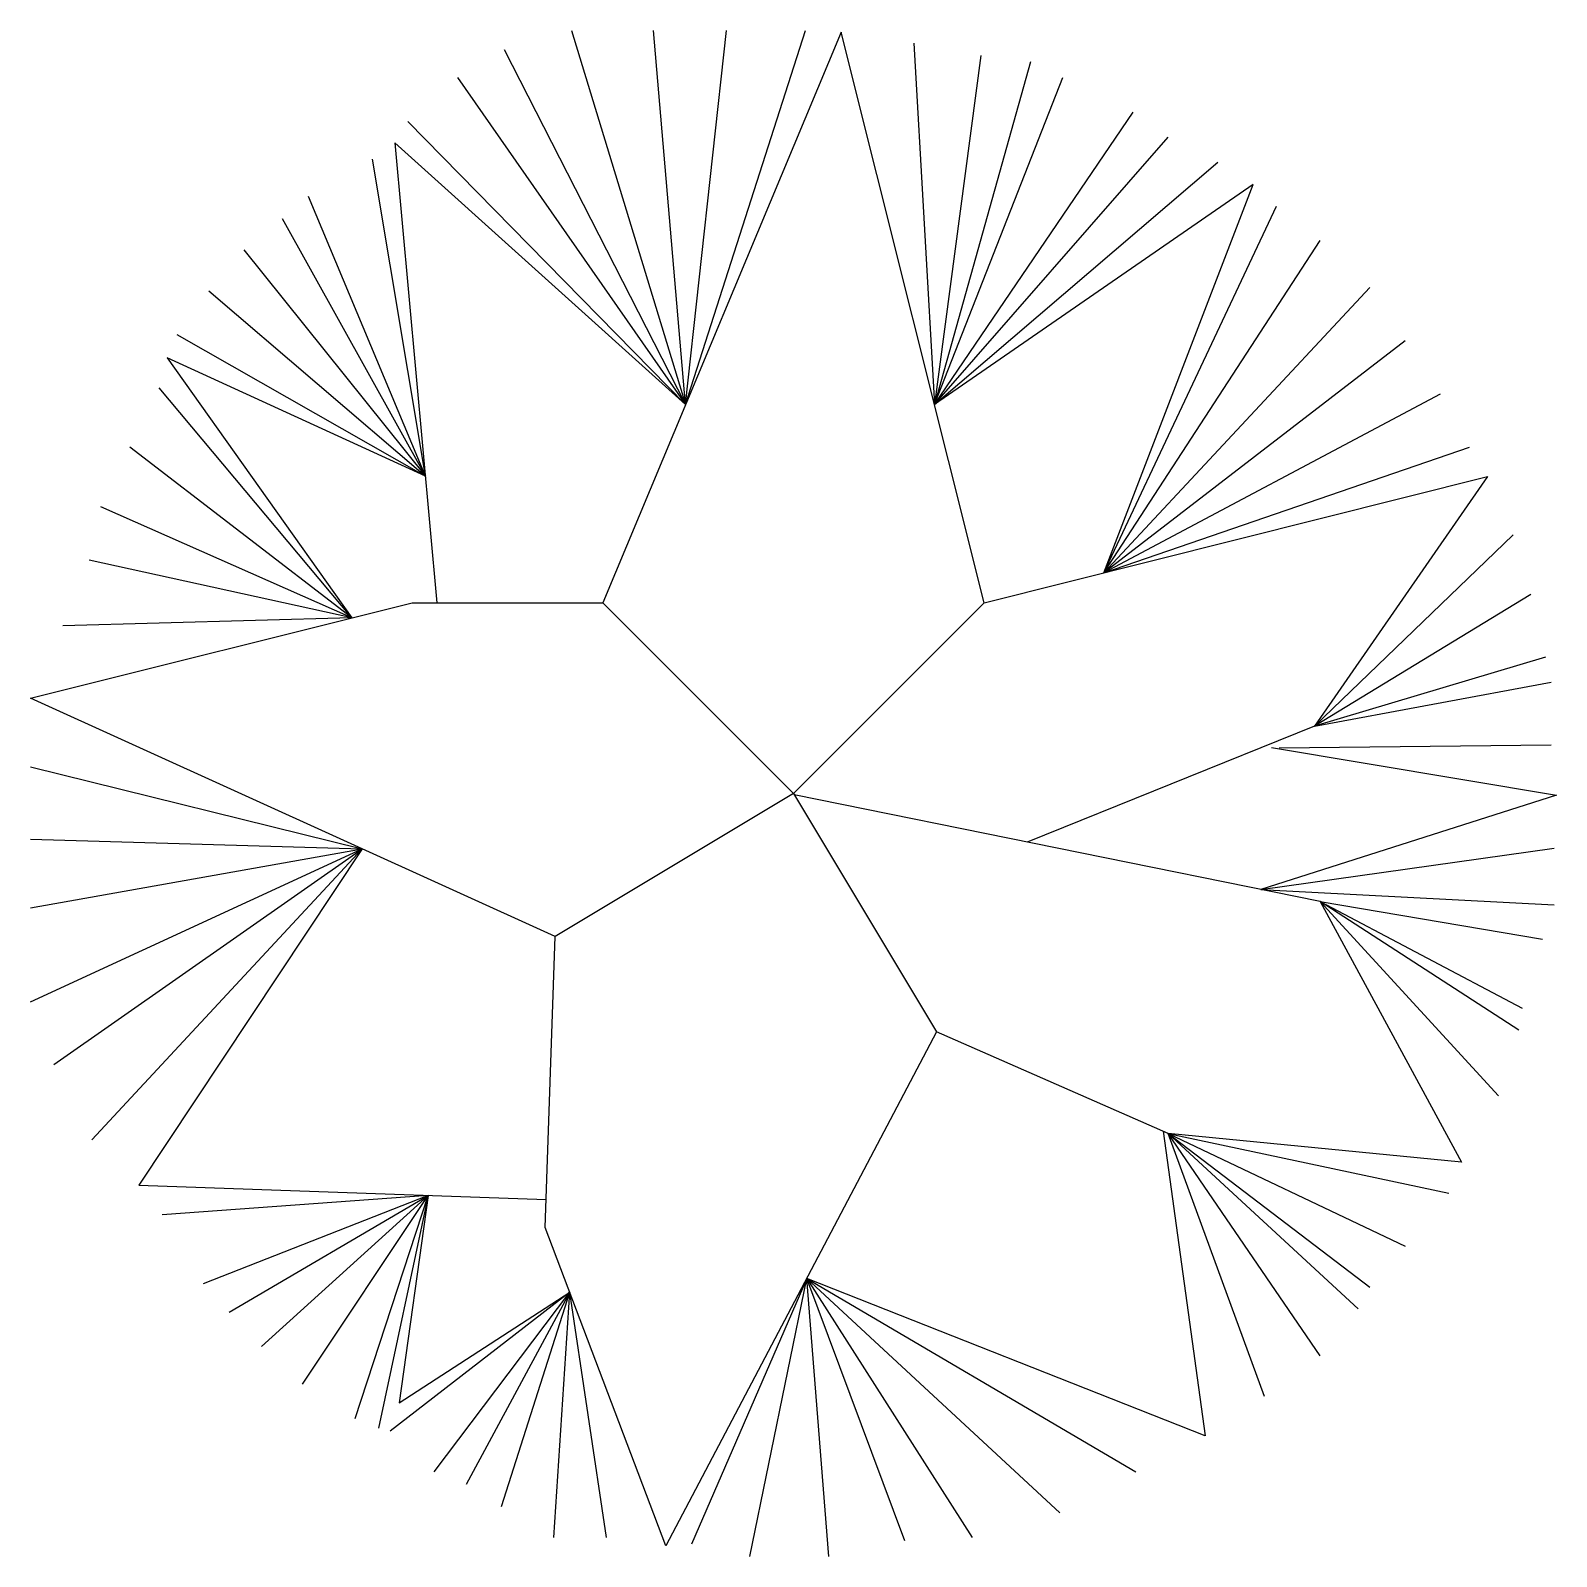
# Model space of a CAD drawing. Extents: x -6 to 6, y -6 to 6.
import ezdxf

# ---------------------------------------------------------------- set-up
doc = ezdxf.new("R2010")
doc.units = 0
doc.layers.get('0').update_dxf_attribs({"color": 96, "linetype": 'CONTINUOUS'})

msp = doc.modelspace()

# ---------------------------------------------------------------- linework, layer by layer
at = {"color": 0}
for p, q in [((-1.746, 6), (-0.849, 3.058)), ((0.374, 5.988), (-1.5, 1.5)), ((-0.849, 3.058), (-1.102, 6)), ((-0.849, 3.058), (0.094, 6)), ((-0.849, 3.058), (-0.527, 6)), ((1.5, 1.5), (0.374, 5.988)), ((0.945, 5.901), (1.109, 3.058)), ((-2.275, 5.852), (-0.849, 3.058)), ((1.474, 5.803), (1.109, 3.058)), ((1.865, 5.753), (1.109, 3.058)), ((-2.643, 5.63), (-0.849, 3.058)), ((1.109, 3.058), (2.118, 5.63)), ((-3.034, 5.285), (-0.849, 3.058)), ((1.109, 3.058), (2.67, 5.359)), ((1.109, 3.058), (2.946, 5.162)), ((-0.849, 3.058), (-3.135, 5.116)), ((-3.135, 5.116), (-2.804, 1.5)), ((-2.895, 2.496), (-3.31, 4.989)), ((1.109, 3.058), (3.337, 4.965)), ((-2.895, 2.496), (-3.815, 4.694)), ((3.615, 4.789), (1.109, 3.058)), ((2.44, 1.736), (3.615, 4.789)), ((2.44, 1.736), (3.797, 4.62)), ((-4.022, 4.521), (-2.895, 2.496)), ((2.44, 1.736), (4.142, 4.349)), ((-4.322, 4.275), (-2.895, 2.496)), ((4.533, 3.979), (2.44, 1.736)), ((-4.598, 3.954), (-2.895, 2.496)), ((-4.85, 3.61), (-2.895, 2.496)), ((4.809, 3.56), (2.44, 1.736)), ((-2.895, 2.496), (-4.926, 3.425)), ((-4.926, 3.425), (-3.474, 1.381)), ((-3.474, 1.381), (-4.988, 3.19)), ((5.085, 3.141), (2.44, 1.736)), ((-3.474, 1.381), (-5.218, 2.723)), ((2.44, 1.736), (5.315, 2.723)), ((1.5, 1.5), (5.458, 2.492)), ((5.458, 2.492), (4.096, 0.53)), ((-3.474, 1.381), (-5.448, 2.254)), ((5.66, 2.033), (4.096, 0.53)), ((-3.474, 1.381), (-5.54, 1.835)), ((5.798, 1.565), (4.096, 0.53)), ((-6, 0.75), (-3, 1.5)), ((-3, 1.5), (-1.5, 1.5)), ((-1.5, 1.5), (0, 0)), ((0, 0), (1.5, 1.5)), ((-3.474, 1.381), (-5.747, 1.318)), ((5.913, 1.071), (4.096, 0.53)), ((4.096, 0.53), (5.959, 0.875)), ((-1.875, -1.125), (-6, 0.75)), ((4.096, 0.53), (1.837, -0.382)), ((3.76, 0.362), (6, -0.013)), ((5.959, 0.381), (3.82, 0.357)), ((-6, 0.209), (-3.392, -0.435)), ((0, 0), (-1.875, -1.125)), ((0, 0), (1.125, -1.875)), ((4.142, -0.85), (0.006, -0.01)), ((6, -0.013), (3.676, -0.756)), ((-6, -0.358), (-3.392, -0.435)), ((-6, -0.899), (-3.392, -0.435)), ((-6, -1.639), (-3.392, -0.435)), ((-5.816, -2.132), (-3.392, -0.435)), ((-5.517, -2.723), (-3.392, -0.435)), ((-3.392, -0.435), (-5.148, -3.081)), ((3.676, -0.756), (5.982, -0.431)), ((3.676, -0.756), (5.982, -0.875)), ((4.142, -0.85), (5.253, -2.9)), ((4.142, -0.85), (5.89, -1.146)), ((4.142, -0.85), (5.729, -1.688)), ((5.705, -1.861), (4.142, -0.85)), ((5.544, -2.378), (4.142, -0.85)), ((-1.953, -3.413), (-1.875, -1.125)), ((1.125, -1.875), (-1.003, -5.915)), ((2.946, -2.674), (1.125, -1.875)), ((2.906, -2.656), (3.237, -5.052)), ((5.253, -2.9), (2.946, -2.674)), ((2.946, -2.674), (5.154, -3.142)), ((3.705, -4.743), (2.946, -2.674)), ((2.946, -2.674), (4.809, -3.561)), ((4.142, -4.423), (2.946, -2.674)), ((2.946, -2.674), (4.533, -3.881)), ((4.441, -4.053), (2.946, -2.674)), ((-5.148, -3.081), (-1.945, -3.193)), ((-2.872, -3.161), (-4.965, -3.314)), ((-2.872, -3.161), (-4.643, -3.857)), ((-4.437, -4.078), (-2.872, -3.161)), ((-4.183, -4.349), (-2.872, -3.161)), ((-3.861, -4.645), (-2.872, -3.161)), ((-3.447, -4.916), (-2.872, -3.161)), ((-2.872, -3.161), (-3.263, -4.99)), ((-2.872, -3.161), (-3.102, -4.793)), ((-1.003, -5.915), (-1.953, -3.413)), ((0.104, -3.813), (-0.803, -5.902)), ((-0.343, -6), (0.104, -3.813)), ((3.237, -5.052), (0.104, -3.813)), ((0.104, -3.813), (2.693, -5.335)), ((0.278, -6), (0.104, -3.813)), ((0.104, -3.813), (2.095, -5.656)), ((0.876, -5.877), (0.104, -3.813)), ((0.104, -3.813), (1.405, -5.852)), ((-1.76, -3.921), (-3.171, -5.015)), ((-3.102, -4.793), (-1.76, -3.921)), ((-2.827, -5.335), (-1.76, -3.921)), ((-1.76, -3.921), (-2.573, -5.433)), ((-2.297, -5.606), (-1.76, -3.921)), ((-1.884, -5.852), (-1.76, -3.921)), ((-1.47, -5.852), (-1.76, -3.921))]:
    msp.add_line(p, q, dxfattribs=at)

doc.saveas('drawing.dxf')
